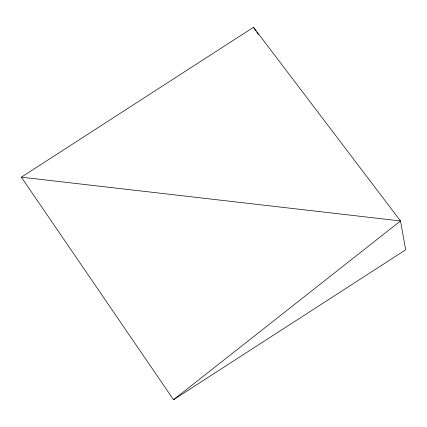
<?xml version="1.0" encoding="UTF-8"?>
<svg xmlns="http://www.w3.org/2000/svg" width="427" height="427" viewBox="0 0 427 427"><rect width="100%" height="100%" fill="white"/><g stroke="black" fill="none" stroke-linecap="round" stroke-linejoin="round"><path stroke-width="0.64" d="M173.527 399.72L400.505 220.951L253.473 27.28L21.35 177.178L173.527 399.72L405.65 249.822L400.505 220.951L21.35 177.178M253.473 27.28L256.099 31.128M256.851 32.228L258.356 34.427"/></g></svg>
